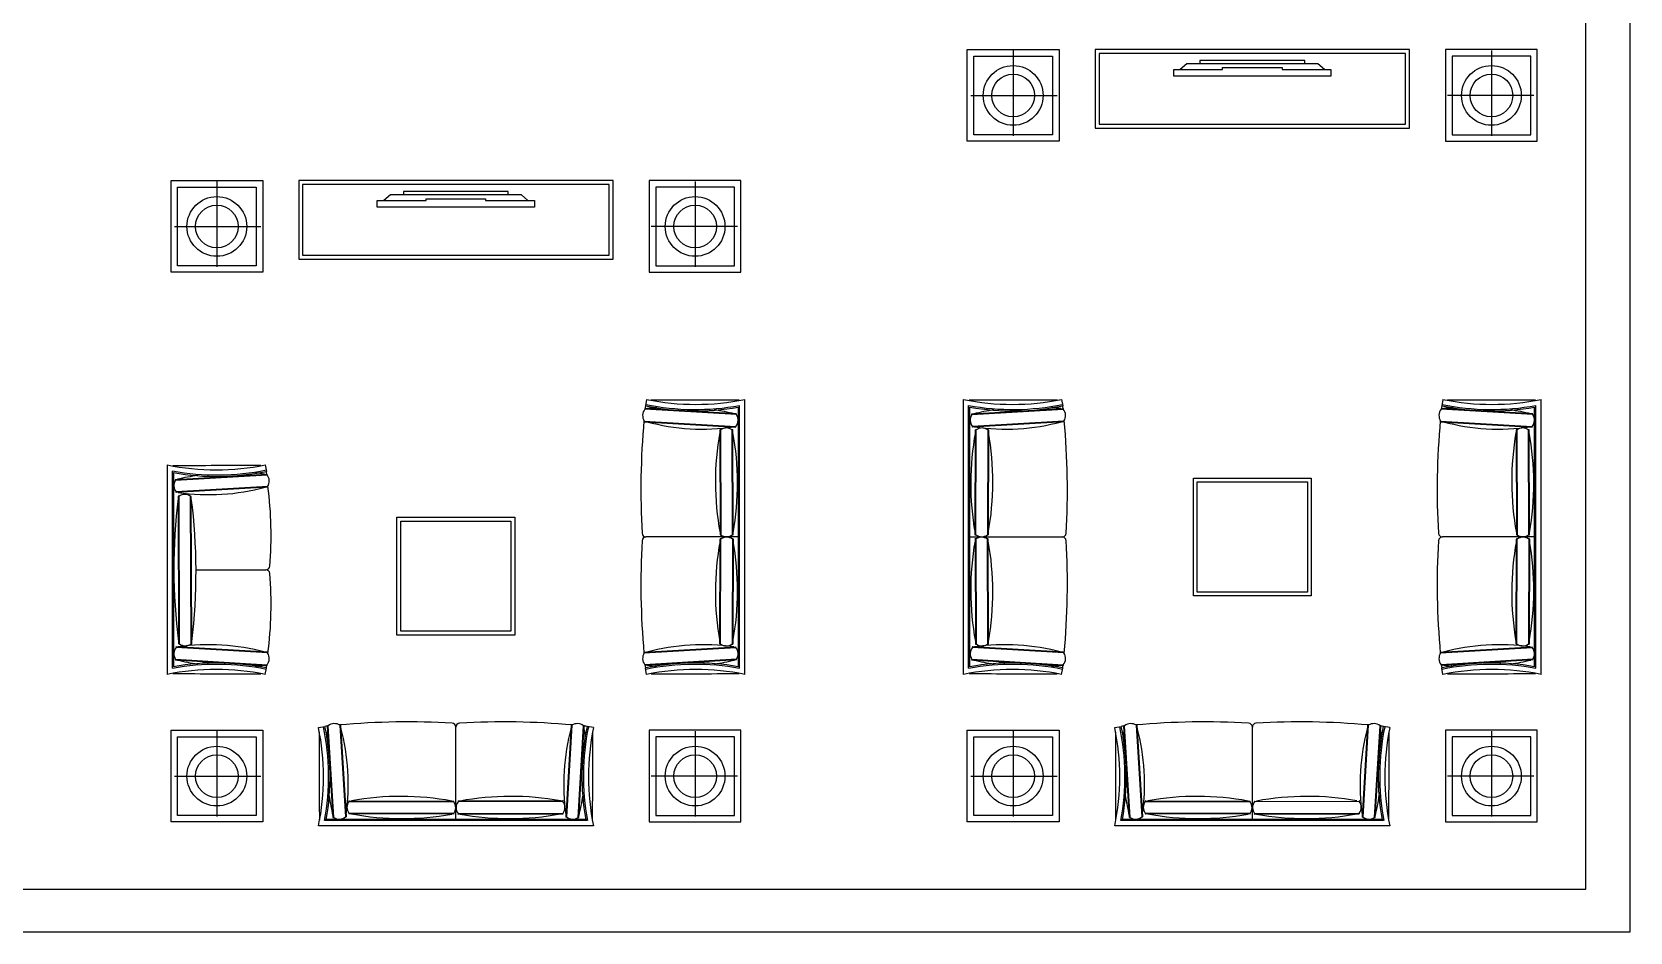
# Model space of a CAD drawing. Header units: inches. Extents: x 6.4 to 48.9, y 11.7 to 36.5.
# Drawn here: x 15.18 to 27.38, y 11.71 to 18.58 of the extents above; entities that cross this region are included whole.
import ezdxf

# ---------------------------------------------------------------- set-up
doc = ezdxf.new("R2010")
doc.units = ezdxf.units.IN
doc.header["$MEASUREMENT"] = 0
doc.layers.add('02', color=2, linetype='Continuous')
doc.layers.add('kadrbm', color=4, linetype='Continuous')

# ---------------------------------------------------------------- blocks, each defined once
blk = doc.blocks.new('kadrbm')
at = {"layer": 'kadrbm', "color": 4}
blk.add_lwpolyline([(0, 0), (0, 24.797), (21, 24.797), (21, 0), (0, 0)], close=True, dxfattribs=at)
blk.add_lwpolyline([(20.663, 0.326), (20.663, 24.46), (0.337, 24.46), (0.337, 0.326), (20.663, 0.326)], dxfattribs=at)

msp = doc.modelspace()

# ---------------------------------------------------------------- linework, layer by layer
at = {"layer": '02'}
for p, q in [((22.675, 18.439), (22.675, 17.788)), ((26.326, 18.439), (26.326, 17.788)), ((22.351, 18.096), (23.01, 18.096)), ((26.65, 18.096), (25.991, 18.096)), ((16.596, 17.439), (16.596, 16.788)), ((20.247, 17.439), (20.247, 16.788)), ((16.272, 17.096), (16.931, 17.096)), ((20.571, 17.096), (19.912, 17.096)), ((19.877, 15.776), (19.868, 15.727)), ((20.627, 13.676), (20.627, 15.776)), ((22.295, 13.676), (22.295, 15.776)), ((23.045, 15.776), (23.054, 15.727)), ((25.956, 15.776), (25.947, 15.727)), ((26.706, 13.676), (26.706, 15.776)), ((20.563, 15.665), (19.864, 15.706)), ((20.563, 15.66), (19.864, 15.701)), ((20.577, 13.735), (20.577, 15.717)), ((20.587, 13.724), (20.587, 15.729)), ((22.335, 13.724), (22.335, 15.729)), ((22.345, 13.735), (22.345, 15.717)), ((22.359, 15.665), (23.058, 15.706)), ((22.359, 15.66), (23.058, 15.701)), ((26.642, 15.665), (25.943, 15.706)), ((26.642, 15.66), (25.943, 15.701)), ((26.656, 13.735), (26.656, 15.717)), ((26.666, 13.724), (26.666, 15.729)), ((19.859, 15.611), (20.558, 15.57)), ((19.859, 15.606), (20.558, 15.565)), ((20.435, 15.543), (20.438, 14.743)), ((20.44, 15.543), (20.443, 14.743)), ((20.533, 14.743), (20.53, 15.543)), ((20.538, 14.743), (20.535, 15.543)), ((23.063, 15.611), (22.364, 15.57)), ((23.063, 15.606), (22.364, 15.565)), ((22.384, 14.743), (22.387, 15.543)), ((22.389, 14.743), (22.392, 15.543)), ((22.482, 15.543), (22.479, 14.743)), ((22.487, 15.543), (22.484, 14.743)), ((25.938, 15.611), (26.637, 15.57)), ((25.938, 15.606), (26.637, 15.565)), ((26.514, 15.543), (26.517, 14.743)), ((26.519, 15.543), (26.522, 14.743)), ((26.612, 14.743), (26.609, 15.543)), ((26.617, 14.743), (26.614, 15.543)), ((16.216, 15.276), (16.216, 13.676)), ((16.966, 15.276), (16.975, 15.227)), ((16.256, 15.229), (16.256, 13.724)), ((16.266, 15.217), (16.266, 13.735)), ((16.28, 15.165), (16.979, 15.206)), ((16.28, 15.16), (16.979, 15.201)), ((16.984, 15.111), (16.285, 15.07)), ((16.984, 15.106), (16.285, 15.065)), ((16.301, 15.036), (16.304, 13.911)), ((16.306, 15.036), (16.309, 13.911)), ((16.399, 13.91), (16.396, 15.035)), ((16.404, 13.91), (16.401, 15.035)), ((20.577, 14.726), (19.872, 14.726)), ((20.435, 13.91), (20.438, 14.71)), ((20.44, 13.91), (20.443, 14.71)), ((20.533, 14.709), (20.53, 13.909)), ((20.538, 14.709), (20.535, 13.909)), ((22.345, 14.726), (23.05, 14.726)), ((22.384, 14.709), (22.387, 13.909)), ((22.389, 14.709), (22.392, 13.909)), ((22.482, 13.91), (22.479, 14.71)), ((22.487, 13.91), (22.484, 14.71)), ((26.656, 14.726), (25.952, 14.726)), ((26.514, 13.91), (26.517, 14.71)), ((26.519, 13.91), (26.522, 14.71)), ((26.612, 14.709), (26.609, 13.909)), ((26.617, 14.709), (26.614, 13.909)), ((16.437, 14.476), (16.97, 14.476)), ((16.28, 13.793), (16.979, 13.751)), ((16.28, 13.788), (16.979, 13.746)), ((16.984, 13.846), (16.285, 13.888)), ((16.984, 13.841), (16.285, 13.883)), ((19.859, 13.846), (20.558, 13.888)), ((19.859, 13.841), (20.558, 13.883)), ((20.563, 13.793), (19.864, 13.751)), ((20.563, 13.788), (19.864, 13.746)), ((22.359, 13.793), (23.058, 13.751)), ((22.359, 13.788), (23.058, 13.746)), ((23.063, 13.846), (22.364, 13.888)), ((23.063, 13.841), (22.364, 13.883)), ((25.938, 13.846), (26.637, 13.888)), ((25.938, 13.841), (26.637, 13.883)), ((26.642, 13.793), (25.943, 13.751)), ((26.642, 13.788), (25.943, 13.746)), ((16.966, 13.676), (16.975, 13.726)), ((19.877, 13.676), (19.868, 13.726)), ((23.045, 13.676), (23.054, 13.726)), ((25.956, 13.676), (25.947, 13.726)), ((16.596, 13.243), (16.596, 12.592)), ((17.371, 13.271), (17.421, 13.28)), ((17.483, 12.585), (17.441, 13.284)), ((17.488, 12.585), (17.446, 13.284)), ((17.536, 13.289), (17.578, 12.59)), ((17.541, 13.289), (17.583, 12.59)), ((18.421, 12.571), (18.421, 13.275)), ((19.301, 13.289), (19.26, 12.59)), ((19.306, 13.289), (19.265, 12.59)), ((19.355, 12.585), (19.396, 13.284)), ((19.36, 12.585), (19.401, 13.284)), ((19.471, 13.271), (19.422, 13.28)), ((20.247, 13.243), (20.247, 12.592)), ((22.675, 13.243), (22.675, 12.592)), ((23.451, 13.271), (23.5, 13.28)), ((23.562, 12.585), (23.521, 13.284)), ((23.567, 12.585), (23.526, 13.284)), ((23.615, 13.289), (23.657, 12.59)), ((23.62, 13.289), (23.662, 12.59)), ((24.501, 12.571), (24.501, 13.275)), ((25.381, 13.289), (25.339, 12.59)), ((25.386, 13.289), (25.344, 12.59)), ((25.434, 12.585), (25.476, 13.284)), ((25.439, 12.585), (25.481, 13.284)), ((25.551, 13.271), (25.501, 13.28)), ((26.326, 13.243), (26.326, 12.592)), ((16.272, 12.901), (16.931, 12.901)), ((20.571, 12.901), (19.912, 12.901)), ((22.351, 12.901), (23.01, 12.901)), ((26.65, 12.901), (25.991, 12.901)), ((17.605, 12.712), (18.405, 12.71)), ((17.605, 12.707), (18.405, 12.705)), ((19.238, 12.712), (18.438, 12.71)), ((19.238, 12.707), (18.438, 12.705)), ((23.684, 12.712), (24.484, 12.71)), ((23.684, 12.707), (24.484, 12.705)), ((25.317, 12.707), (24.517, 12.705)), ((19.412, 12.571), (17.43, 12.571)), ((18.404, 12.615), (17.604, 12.617)), ((18.404, 12.61), (17.604, 12.612)), ((18.438, 12.615), (19.238, 12.617)), ((18.438, 12.61), (19.238, 12.612)), ((25.491, 12.571), (23.51, 12.571)), ((24.484, 12.615), (23.684, 12.617)), ((24.484, 12.61), (23.684, 12.612)), ((24.517, 12.615), (25.317, 12.617)), ((24.517, 12.61), (25.317, 12.612)), ((19.471, 12.521), (17.371, 12.521)), ((19.424, 12.561), (17.419, 12.561)), ((25.551, 12.521), (23.451, 12.521)), ((25.503, 12.561), (23.498, 12.561))]:
    msp.add_line(p, q, dxfattribs=at)
for points in [[(22.325, 17.746), (22.325, 18.446), (23.025, 18.446), (23.025, 17.746)], [(25.701, 18.446), (23.301, 18.446), (23.301, 17.846), (25.701, 17.846)], [(26.676, 17.746), (26.676, 18.446), (25.976, 18.446), (25.976, 17.746)], [(22.375, 17.796), (22.375, 18.396), (22.975, 18.396), (22.975, 17.796)], [(25.671, 18.416), (23.331, 18.416), (23.331, 17.876), (25.671, 17.876)], [(25.101, 18.243), (23.901, 18.243), (23.901, 18.293), (24.274, 18.293), (24.274, 18.308), (24.728, 18.308), (24.728, 18.293), (25.101, 18.293)], [(26.626, 17.796), (26.626, 18.396), (26.026, 18.396), (26.026, 17.796)], [(16.246, 16.746), (16.246, 17.446), (16.946, 17.446), (16.946, 16.746)], [(19.621, 17.446), (17.221, 17.446), (17.221, 16.846), (19.621, 16.846)], [(20.597, 16.746), (20.597, 17.446), (19.897, 17.446), (19.897, 16.746)], [(16.296, 16.796), (16.296, 17.396), (16.896, 17.396), (16.896, 16.796)], [(19.591, 17.416), (17.251, 17.416), (17.251, 16.876), (19.591, 16.876)], [(20.547, 16.796), (20.547, 17.396), (19.947, 17.396), (19.947, 16.796)], [(19.021, 17.243), (17.821, 17.243), (17.821, 17.293), (18.194, 17.293), (18.194, 17.308), (18.648, 17.308), (18.648, 17.293), (19.021, 17.293)], [(24.951, 14.276), (24.051, 14.276), (24.051, 15.176), (24.951, 15.176)], [(24.921, 14.306), (24.081, 14.306), (24.081, 15.146), (24.921, 15.146)], [(18.871, 13.976), (17.971, 13.976), (17.971, 14.876), (18.871, 14.876)], [(18.841, 14.006), (18.001, 14.006), (18.001, 14.846), (18.841, 14.846)], [(16.246, 12.551), (16.246, 13.251), (16.946, 13.251), (16.946, 12.551)], [(16.296, 12.601), (16.296, 13.201), (16.896, 13.201), (16.896, 12.601)], [(20.597, 12.551), (20.597, 13.251), (19.897, 13.251), (19.897, 12.551)], [(20.547, 12.601), (20.547, 13.201), (19.947, 13.201), (19.947, 12.601)], [(22.325, 12.551), (22.325, 13.251), (23.025, 13.251), (23.025, 12.551)], [(22.375, 12.601), (22.375, 13.201), (22.975, 13.201), (22.975, 12.601)], [(26.676, 12.551), (26.676, 13.251), (25.976, 13.251), (25.976, 12.551)], [(26.626, 12.601), (26.626, 13.201), (26.026, 13.201), (26.026, 12.601)]]:
    msp.add_lwpolyline(points, close=True, dxfattribs=at)
for points in [[(25.051, 18.293), (25.001, 18.338), (24.001, 18.338), (23.951, 18.293)], [(24.901, 18.338), (24.901, 18.363), (24.101, 18.363), (24.101, 18.338)], [(18.971, 17.293), (18.921, 17.338), (17.921, 17.338), (17.871, 17.293)], [(18.821, 17.338), (18.821, 17.363), (18.021, 17.363), (18.021, 17.338)]]:
    msp.add_lwpolyline(points, dxfattribs=at)
for centre, radius in [((22.675, 18.096), 0.228), ((26.326, 18.096), 0.228), ((22.675, 18.096), 0.163), ((26.326, 18.096), 0.163), ((16.596, 17.096), 0.228), ((20.247, 17.096), 0.228), ((16.596, 17.096), 0.163), ((20.247, 17.096), 0.163), ((16.596, 12.901), 0.228), ((16.596, 12.901), 0.163), ((20.247, 12.901), 0.228), ((20.247, 12.901), 0.163), ((22.675, 12.901), 0.228), ((22.675, 12.901), 0.163), ((26.326, 12.901), 0.228), ((26.326, 12.901), 0.163)]:
    msp.add_circle(centre, radius, dxfattribs=at)
for centre, radius, start, end in [((20.252, 17.604), 1.866, 258.4048, 281.5952), ((19.789, -196.17), 211.941, 89.78532, 89.96701), ((22.67, 17.604), 1.866, 258.4048, 281.5952), ((23.133, -196.17), 211.941, 90.03299, 90.21468), ((26.331, 17.604), 1.866, 258.4048, 281.5952), ((25.869, -196.17), 211.941, 89.78532, 89.96701), ((19.921, 15.653), 0.0745, 139.8558, 214.1622), ((19.866, 15.704), 0.00314, 124.2428, 229.7752), ((25.717, 15.087), 5.884, 173.752, 173.9566), ((20.248, 17.567), 1.879, 258.3247, 280.076), ((20.249, 17.575), 1.876, 258.3414, 280.3752), ((20.154, 13.55), 2.173, 95.2661, 97.1631), ((20.054, 13.55), 2.173, 76.8549, 81.0263), ((20.501, 15.618), 0.0745, 319.8558, 34.1622), ((20.561, 15.662), 0.00314, 304.2428, 49.7752), ((22.673, 17.575), 1.876, 259.6248, 281.6586), ((22.674, 17.567), 1.879, 259.924, 281.6753), ((22.421, 15.618), 0.0745, 145.8378, 220.1442), ((22.361, 15.662), 0.00314, 130.2248, 235.7572), ((22.868, 13.55), 2.173, 98.9737, 103.1451), ((22.768, 13.55), 2.173, 82.8369, 84.7339), ((17.205, 15.087), 5.884, 6.0434, 6.248), ((23.056, 15.704), 0.00314, 310.2248, 55.7572), ((23.001, 15.653), 0.0745, 325.8378, 40.1442), ((26, 15.653), 0.0745, 139.8558, 214.1622), ((25.945, 15.704), 0.00314, 124.2428, 229.7752), ((31.796, 15.087), 5.884, 173.752, 173.9566), ((26.327, 17.567), 1.879, 258.3247, 280.076), ((26.328, 17.575), 1.876, 258.3414, 280.3752), ((26.233, 13.55), 2.173, 95.2661, 97.1631), ((26.133, 13.55), 2.173, 76.8549, 81.0263), ((26.58, 15.618), 0.0745, 319.8558, 34.1622), ((26.64, 15.662), 0.00314, 304.2428, 49.7752), ((25.717, 15.087), 5.884, 174.851, 183.2358), ((19.861, 15.609), 0.00314, 124.2428, 229.7752), ((20.307, 17.196), 1.647, 254.894, 278.2264), ((22.575, 15.148), 2.173, 170.0432, 190.3515), ((20.438, 15.541), 0.00314, 37.4311, 142.9636), ((20.485, 15.484), 0.0745, 53.0442, 127.3505), ((20.533, 15.541), 0.00314, 37.4311, 142.9636), ((18.398, 15.134), 2.173, 350.0432, 10.3515), ((20.556, 15.567), 0.00314, 304.2428, 49.7752), ((24.524, 15.134), 2.173, 169.6485, 189.9568), ((22.366, 15.567), 0.00314, 130.2248, 235.7572), ((22.615, 17.196), 1.647, 261.7736, 285.106), ((22.389, 15.541), 0.00314, 37.0364, 142.5689), ((22.437, 15.484), 0.0745, 52.6495, 126.9558), ((22.484, 15.541), 0.00314, 37.0364, 142.5689), ((20.347, 15.148), 2.173, 349.6485, 9.9568), ((23.061, 15.609), 0.00314, 310.2248, 55.7572), ((17.205, 15.087), 5.884, 356.7642, 5.149), ((31.796, 15.087), 5.884, 174.851, 183.2358), ((25.94, 15.609), 0.00314, 124.2428, 229.7752), ((26.386, 17.196), 1.647, 254.894, 278.2264), ((28.654, 15.148), 2.173, 170.0432, 190.3515), ((26.517, 15.541), 0.00314, 37.4311, 142.9636), ((26.565, 15.484), 0.0745, 53.0442, 127.3505), ((26.612, 15.541), 0.00314, 37.4311, 142.9636), ((24.477, 15.134), 2.173, 350.0432, 10.3515), ((26.635, 15.567), 0.00314, 304.2428, 49.7752), ((16.591, 17.104), 1.866, 258.4048, 281.5952), ((17.053, -196.67), 211.941, 90.03299, 90.21468), ((16.594, 17.075), 1.876, 259.6248, 281.6586), ((16.594, 17.067), 1.879, 259.924, 281.6753), ((16.342, 15.118), 0.0745, 145.8378, 220.1442), ((16.282, 15.162), 0.00314, 130.2248, 235.7572), ((16.789, 13.05), 2.173, 98.9737, 103.1451), ((16.689, 13.05), 2.173, 82.8369, 84.7339), ((11.126, 14.587), 5.884, 6.0434, 6.248), ((16.977, 15.204), 0.00314, 310.2248, 55.7572), ((16.922, 15.153), 0.0745, 325.8378, 40.1442), ((20.659, 14.49), 4.391, 173.057, 187.3329), ((16.287, 15.067), 0.00314, 130.2248, 235.7572), ((16.536, 16.696), 1.647, 261.7736, 285.106), ((16.303, 15.034), 0.00314, 36.9706, 142.503), ((16.351, 14.976), 0.0745, 52.5836, 126.89), ((16.398, 15.033), 0.00314, 36.9706, 142.503), ((12.046, 14.46), 4.391, 353.057, 7.3329), ((16.982, 15.109), 0.00314, 310.2248, 55.7572), ((14.044, 14.74), 2.966, 355.4417, 7.2551), ((25.717, 14.366), 5.884, 176.7642, 185.149), ((19.872, 14.756), 0.03, 183.2358, 270), ((19.872, 14.696), 0.03, 90, 176.7642), ((22.575, 14.304), 2.173, 169.6485, 189.9568), ((20.44, 14.745), 0.00314, 217.4311, 322.9636), ((20.44, 14.708), 0.00314, 37.0364, 142.5689), ((20.488, 14.802), 0.0745, 233.0442, 307.3505), ((20.488, 14.65), 0.0745, 52.6495, 126.9558), ((20.535, 14.745), 0.00314, 217.4311, 322.9636), ((20.535, 14.708), 0.00314, 37.0364, 142.5689), ((18.398, 14.319), 2.173, 349.6485, 9.9568), ((24.524, 14.319), 2.173, 170.0432, 190.3515), ((22.386, 14.745), 0.00314, 217.0364, 322.5689), ((22.386, 14.708), 0.00314, 37.4311, 142.9636), ((22.434, 14.802), 0.0745, 232.6495, 306.9558), ((22.434, 14.65), 0.0745, 53.0442, 127.3505), ((22.481, 14.745), 0.00314, 217.0364, 322.5689), ((22.481, 14.708), 0.00314, 37.4311, 142.9636), ((20.347, 14.304), 2.173, 350.0432, 10.3515), ((23.05, 14.756), 0.03, 270, 356.7642), ((23.05, 14.696), 0.03, 3.2358, 90), ((17.205, 14.366), 5.884, 354.851, 3.2358), ((31.796, 14.366), 5.884, 176.7642, 185.149), ((25.952, 14.756), 0.03, 183.2358, 270), ((25.952, 14.696), 0.03, 90, 176.7642), ((28.654, 14.304), 2.173, 169.6485, 189.9568), ((26.52, 14.745), 0.00314, 217.4311, 322.9636), ((26.52, 14.708), 0.00314, 37.0364, 142.5689), ((26.567, 14.802), 0.0745, 233.0442, 307.3505), ((26.567, 14.65), 0.0745, 52.6495, 126.9558), ((26.615, 14.745), 0.00314, 217.4311, 322.9636), ((26.615, 14.708), 0.00314, 37.0364, 142.5689), ((24.477, 14.319), 2.173, 349.6485, 9.9568), ((16.97, 14.506), 0.03, 270, 356.7642), ((16.97, 14.446), 0.03, 3.2358, 90), ((14.044, 14.212), 2.966, 352.7449, 4.5583), ((16.307, 13.913), 0.00314, 216.9706, 322.503), ((16.355, 13.97), 0.0745, 232.5836, 306.89), ((16.402, 13.912), 0.00314, 216.9706, 322.503), ((20.438, 13.912), 0.00314, 217.0364, 322.5689), ((20.485, 13.969), 0.0745, 232.6495, 306.9558), ((20.533, 13.911), 0.00314, 217.0364, 322.5689), ((22.389, 13.911), 0.00314, 217.4311, 322.9636), ((22.437, 13.969), 0.0745, 233.0442, 307.3505), ((22.484, 13.912), 0.00314, 217.4311, 322.9636), ((26.517, 13.912), 0.00314, 217.0364, 322.5689), ((26.565, 13.969), 0.0745, 232.6495, 306.9558), ((26.612, 13.911), 0.00314, 217.0364, 322.5689), ((16.342, 13.835), 0.0745, 139.8558, 214.1622), ((16.282, 13.79), 0.00314, 124.2428, 229.7752), ((16.287, 13.885), 0.00314, 124.2428, 229.7752), ((16.789, 15.903), 2.173, 256.8549, 261.0263), ((16.536, 12.257), 1.647, 74.894, 98.2264), ((16.922, 13.799), 0.0745, 319.8558, 34.1622), ((16.982, 13.844), 0.00314, 304.2428, 49.7752), ((19.921, 13.799), 0.0745, 145.8378, 220.1442), ((19.861, 13.844), 0.00314, 130.2248, 235.7572), ((20.307, 12.257), 1.647, 81.7736, 105.106), ((20.054, 15.903), 2.173, 278.9737, 283.1451), ((20.556, 13.885), 0.00314, 310.2248, 55.7572), ((20.501, 13.835), 0.0745, 325.8378, 40.1442), ((20.561, 13.79), 0.00314, 310.2248, 55.7572), ((22.421, 13.835), 0.0745, 139.8558, 214.1622), ((22.361, 13.79), 0.00314, 124.2428, 229.7752), ((22.366, 13.885), 0.00314, 124.2428, 229.7752), ((22.868, 15.903), 2.173, 256.8549, 261.0263), ((22.615, 12.257), 1.647, 74.894, 98.2264), ((23.001, 13.799), 0.0745, 319.8558, 34.1622), ((23.061, 13.844), 0.00314, 304.2428, 49.7752), ((26, 13.799), 0.0745, 145.8378, 220.1442), ((25.94, 13.844), 0.00314, 130.2248, 235.7572), ((26.386, 12.257), 1.647, 81.7736, 105.106), ((26.133, 15.903), 2.173, 278.9737, 283.1451), ((26.635, 13.885), 0.00314, 310.2248, 55.7572), ((26.58, 13.835), 0.0745, 325.8378, 40.1442), ((26.64, 13.79), 0.00314, 310.2248, 55.7572), ((16.591, 11.849), 1.866, 78.4048, 101.5952), ((16.594, 11.878), 1.876, 78.3414, 100.3752), ((17.053, 225.623), 211.941, 269.78532, 269.96701), ((16.594, 11.886), 1.879, 78.3247, 100.076), ((16.689, 15.903), 2.173, 275.2661, 277.1631), ((11.126, 14.366), 5.884, 353.752, 353.9566), ((16.977, 13.749), 0.00314, 304.2428, 49.7752), ((19.866, 13.749), 0.00314, 130.2248, 235.7572), ((25.717, 14.366), 5.884, 186.0434, 186.248), ((20.248, 11.886), 1.879, 79.924, 101.6753), ((20.249, 11.878), 1.876, 79.6248, 101.6586), ((20.252, 11.849), 1.866, 78.4048, 101.5952), ((20.154, 15.903), 2.173, 262.8369, 264.7339), ((19.789, 225.623), 211.941, 270.03299, 270.21468), ((22.67, 11.849), 1.866, 78.4048, 101.5952), ((22.673, 11.878), 1.876, 78.3414, 100.3752), ((23.133, 225.623), 211.941, 269.78532, 269.96701), ((22.674, 11.886), 1.879, 78.3247, 100.076), ((22.768, 15.903), 2.173, 275.2661, 277.1631), ((17.205, 14.366), 5.884, 353.752, 353.9566), ((23.056, 13.749), 0.00314, 304.2428, 49.7752), ((25.945, 13.749), 0.00314, 130.2248, 235.7572), ((31.796, 14.366), 5.884, 186.0434, 186.248), ((26.327, 11.886), 1.879, 79.924, 101.6753), ((26.328, 11.878), 1.876, 79.6248, 101.6586), ((26.331, 11.849), 1.866, 78.4048, 101.5952), ((26.233, 15.903), 2.173, 262.8369, 264.7339), ((25.869, 225.623), 211.941, 270.03299, 270.21468), ((17.494, 13.227), 0.0745, 55.8378, 130.1442), ((18.061, 7.431), 5.884, 86.7642, 95.149), ((18.391, 13.275), 0.03, 0, 86.7642), ((18.451, 13.275), 0.03, 93.2358, 180), ((18.782, 7.431), 5.884, 84.851, 93.2358), ((19.348, 13.227), 0.0745, 49.8558, 124.1622), ((23.574, 13.227), 0.0745, 55.8378, 130.1442), ((24.14, 7.431), 5.884, 86.7642, 95.149), ((24.471, 13.275), 0.03, 0, 86.7642), ((24.531, 13.275), 0.03, 93.2358, 180), ((24.861, 7.431), 5.884, 84.851, 93.2358), ((25.428, 13.227), 0.0745, 49.8558, 124.1622), ((15.544, 12.896), 1.866, 348.4048, 11.5952), ((229.318, 13.358), 211.941, 180.03299, 180.21468), ((15.573, 12.899), 1.876, 349.6248, 11.6586), ((18.061, 7.431), 5.884, 96.0434, 96.248), ((15.581, 12.899), 1.879, 349.924, 11.6753), ((19.598, 12.994), 2.173, 172.8369, 174.7339), ((17.444, 13.282), 0.00314, 40.2248, 145.7572), ((17.539, 13.287), 0.00314, 40.2248, 145.7572), ((15.952, 12.841), 1.647, 351.7736, 15.106), ((20.891, 12.841), 1.647, 164.894, 188.2264), ((19.304, 13.287), 0.00314, 34.2428, 139.7752), ((21.262, 12.899), 1.879, 168.3247, 190.076), ((21.27, 12.899), 1.876, 168.3414, 190.3752), ((19.399, 13.282), 0.00314, 34.2428, 139.7752), ((17.245, 12.994), 2.173, 5.2661, 7.1631), ((18.782, 7.431), 5.884, 83.752, 83.9566), ((21.299, 12.896), 1.866, 168.4048, 191.5952), ((-192.475, 13.358), 211.941, 359.78532, 359.96701), ((21.623, 12.896), 1.866, 348.4048, 11.5952), ((235.397, 13.358), 211.941, 180.03299, 180.21468), ((21.652, 12.899), 1.876, 349.6248, 11.6586), ((24.14, 7.431), 5.884, 96.0434, 96.248), ((21.66, 12.899), 1.879, 349.924, 11.6753), ((25.677, 12.994), 2.173, 172.8369, 174.7339), ((23.523, 13.282), 0.00314, 40.2248, 145.7572), ((23.618, 13.287), 0.00314, 40.2248, 145.7572), ((22.031, 12.841), 1.647, 351.7736, 15.106), ((26.97, 12.841), 1.647, 164.894, 188.2264), ((25.383, 13.287), 0.00314, 34.2428, 139.7752), ((27.341, 12.899), 1.879, 168.3247, 190.076), ((27.349, 12.899), 1.876, 168.3414, 190.3752), ((25.478, 13.282), 0.00314, 34.2428, 139.7752), ((24.861, 7.431), 5.884, 83.752, 83.9566), ((23.324, 12.994), 2.173, 5.2661, 7.1631), ((27.378, 12.896), 1.866, 168.4048, 191.5952), ((-186.396, 13.358), 211.941, 359.78532, 359.96701), ((19.598, 13.094), 2.173, 188.9737, 193.1451), ((17.664, 12.662), 0.0745, 142.6495, 216.9558), ((17.607, 12.71), 0.00314, 127.0364, 232.5689), ((17.999, 10.573), 2.173, 79.6485, 99.9568), ((18.345, 12.66), 0.0745, 322.6495, 36.9558), ((18.403, 12.707), 0.00314, 307.0364, 52.5689), ((18.497, 12.66), 0.0745, 143.0442, 217.3505), ((18.44, 12.707), 0.00314, 127.4311, 232.9636), ((18.843, 10.573), 2.173, 80.0432, 100.3515), ((19.236, 12.71), 0.00314, 307.4311, 52.9636), ((19.179, 12.662), 0.0745, 323.0442, 37.3505), ((17.245, 13.094), 2.173, 346.8549, 351.0263), ((25.677, 13.094), 2.173, 188.9737, 193.1451), ((23.743, 12.662), 0.0745, 142.6495, 216.9558), ((23.686, 12.71), 0.00314, 127.0364, 232.5689), ((24.079, 10.573), 2.173, 79.6485, 99.9568), ((24.482, 12.707), 0.00314, 307.0364, 52.5689), ((24.424, 12.66), 0.0745, 322.6495, 36.9558), ((24.577, 12.66), 0.0745, 143.0442, 217.3505), ((24.519, 12.707), 0.00314, 127.4311, 232.9636), ((24.923, 10.573), 2.173, 80.0432, 100.3515), ((25.315, 12.71), 0.00314, 307.4311, 52.9636), ((25.258, 12.662), 0.0745, 323.0442, 37.3505), ((23.324, 13.094), 2.173, 346.8549, 351.0263), ((17.485, 12.587), 0.00314, 220.2248, 325.7572), ((17.53, 12.647), 0.0745, 235.8378, 310.1442), ((17.58, 12.592), 0.00314, 220.2248, 325.7572), ((17.606, 12.615), 0.00314, 127.0364, 232.5689), ((18.014, 14.75), 2.173, 259.6485, 279.9568), ((18.403, 12.612), 0.00314, 307.0364, 52.5689), ((18.44, 12.612), 0.00314, 127.4311, 232.9636), ((18.829, 14.75), 2.173, 260.0432, 280.3515), ((19.236, 12.615), 0.00314, 307.4311, 52.9636), ((19.262, 12.592), 0.00314, 214.2428, 319.7752), ((19.313, 12.647), 0.0745, 229.8558, 304.1622), ((19.357, 12.587), 0.00314, 214.2428, 319.7752), ((23.565, 12.587), 0.00314, 220.2248, 325.7572), ((23.609, 12.647), 0.0745, 235.8378, 310.1442), ((23.66, 12.592), 0.00314, 220.2248, 325.7572), ((23.686, 12.615), 0.00314, 127.0364, 232.5689), ((24.093, 14.75), 2.173, 259.6485, 279.9568), ((24.482, 12.612), 0.00314, 307.0364, 52.5689), ((24.519, 12.612), 0.00314, 127.4311, 232.9636), ((24.908, 14.75), 2.173, 260.0432, 280.3515), ((25.316, 12.615), 0.00314, 307.4311, 52.9636), ((25.342, 12.592), 0.00314, 214.2428, 319.7752), ((25.392, 12.647), 0.0745, 229.8558, 304.1622), ((25.436, 12.587), 0.00314, 214.2428, 319.7752)]:
    msp.add_arc(centre, radius, start, end, dxfattribs=at)

# ---------------------------------------------------------------- block references
at = {"layer": 'kadrbm'}
msp.add_blockref('kadrbm', (6.384, 11.711), dxfattribs=at)

doc.saveas('drawing.dxf')
